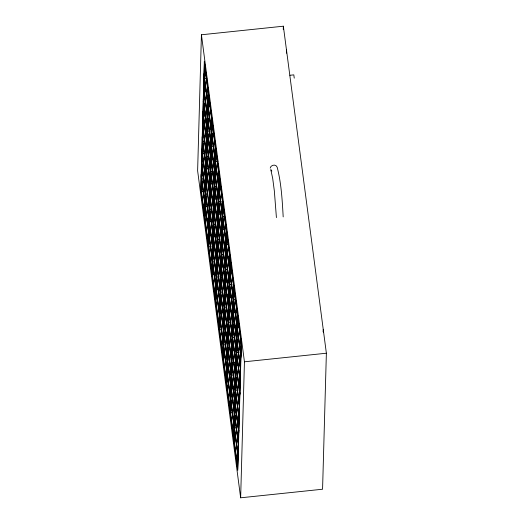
<?xml version="1.0" encoding="UTF-8"?>
<svg xmlns="http://www.w3.org/2000/svg" width="524" height="524" viewBox="0 0 524 524"><rect width="100%" height="100%" fill="white"/><g stroke="black" fill="none" stroke-linecap="round" stroke-linejoin="round"><path stroke-width="0.79" d="M201.426 34.774L197.627 170.778L240.647 497.8L322.574 489.226L326.373 353.222L283.353 26.2L201.426 34.774L244.446 361.796L240.647 497.8M204.445 62.559L200.902 189.321L237.667 468.797L241.204 342.034M204.753 204.091L205.153 207.131L204.858 217.598L201.432 191.542L201.727 181.081M202.074 168.512L201.786 178.972L203.391 178.808M207.969 88.883L205.454 178.972L205.853 181.998L205.559 192.459L202.133 166.403L202.428 155.942M202.775 143.373L202.487 153.84L204.897 153.584M203.129 130.81L202.834 141.27L204.445 141.1M203.482 118.241L203.188 128.701L204.792 128.531M207.209 116.112L207.609 119.158L207.314 129.618L203.888 103.562L204.183 93.102M204.53 80.532L204.242 90.999L205.847 90.829M204.406 216.674L205.166 189.433M207 78.174L204.589 78.43L204.884 67.963L208.31 94.019L208.021 104.479L207.622 101.44M205.015 221.318L208.585 93.527M208.041 244.341L211.611 116.551M208.31 94.019L211.951 121.686L211.657 132.146L211.264 129.114M208.65 248.985L212.22 121.195M211.146 159.624L211.172 158.896L212.777 158.733M211.499 147.054L211.519 146.334L213.93 146.078M211.853 134.491L211.873 133.764L214.283 133.509M211.683 272.008L215.253 144.224M211.951 121.686L215.593 149.353L215.298 159.82L214.899 156.781M212.292 276.652L215.862 148.862M215.325 299.682L218.888 171.892M218.521 185.182L218.541 184.461L218.94 187.487L219.228 177.02L215.593 149.353M215.934 304.32L219.504 176.529M218.96 327.349L222.53 199.559M219.228 177.02L222.87 204.694L222.576 215.154L222.183 212.115M219.962 318.035L219.982 317.315L221.587 317.144M220.309 305.472L220.335 304.745L222.739 304.49M220.663 292.903L220.683 292.176L222.287 292.006M221.017 280.333L221.036 279.606L222.641 279.443M219.569 331.987L223.139 204.196M222.602 355.017L226.172 227.226M222.87 204.694L226.512 232.361L226.217 242.822L225.818 239.782M223.211 359.654L226.781 231.863M226.63 368.732L226.65 368.005L227.049 371.031L227.337 360.571L226.944 357.532M226.984 356.163L227.003 355.442L227.396 358.468L227.691 348.001L224.265 321.952M227.331 343.593L227.351 342.873L227.75 345.899L228.045 335.439L227.645 332.393M227.685 331.03L227.704 330.303L228.104 333.329L228.392 322.869L227.999 319.823M228.032 318.461L228.051 317.734L228.451 320.76L228.746 310.3L228.346 307.254M228.385 305.892L228.405 305.164L228.805 308.191L229.093 297.73L228.7 294.691M228.739 293.322L228.759 292.602L229.152 295.628L229.447 285.161L229.047 282.122M226.244 382.684L229.807 254.893M226.512 232.361L230.147 260.028L229.859 270.489L229.46 267.45M226.853 387.321L230.422 259.537M229.879 410.351L233.449 282.56M230.147 260.028L233.789 287.696L233.494 298.156L233.101 295.117M230.881 401.043L230.901 400.316L233.311 400.061M231.228 388.474L231.248 387.747L233.658 387.498M230.488 414.988L234.058 287.204M233.521 438.018L237.09 310.228M233.789 287.696L237.431 315.363L237.136 325.823L236.737 322.784M234.13 442.662L237.7 314.872M237.431 315.363L241.066 343.03L240.778 353.49L240.378 350.451M241.322 343.266L204.334 61.216L200.764 189.007L237.772 470.329L241.322 343.266L204.314 61.943M283.261 29.455L283.353 26.2M286.392 53.186L286.484 49.977M323.177 331.856L323.243 329.452M323.321 331.974L323.367 330.369M270.22 168.125C270.685 164.811 275.991 163.802 277.17 167.202C281.349 183.354 282.233 200.279 283.189 216.897M289.896 75.273L293.813 74.867L294.246 78.135M203.888 103.562L205.493 103.398M208.231 106.097L210.641 105.841M205.945 115.883L203.541 116.132L203.829 105.671L207.255 131.727L206.967 142.187L206.567 139.148M207.877 118.666L209.489 118.496M209.135 131.066L207.53 131.229L210.956 157.285L211.251 146.825L210.851 143.779M207.177 143.799L209.587 143.55M206.829 156.368L208.434 156.198M215.508 161.431L217.918 161.176M202.133 166.403L203.738 166.239M206.476 168.938L208.08 168.767M210.818 171.466L213.229 171.217M215.161 174.001L217.571 173.745M206.122 181.507L208.532 181.252M210.465 184.035L212.875 183.786M214.807 186.57L216.412 186.4M219.15 189.099L220.755 188.928M201.432 191.542L203.843 191.286M205.775 194.07L207.38 193.906M210.117 196.605L211.722 196.434M214.46 199.133L216.864 198.884M218.796 201.668L221.207 201.412M205.421 206.639L207.032 206.469M209.764 209.174L212.174 208.919M214.106 211.703L216.517 211.454M218.449 214.237L220.054 214.067M222.792 216.766L224.396 216.595M207.484 218.96L205.074 219.209L208.5 245.265L208.794 234.804L208.395 231.759M209.417 221.744L211.82 221.488M213.753 224.272L215.364 224.102M218.095 226.807L219.7 226.637M222.438 229.335L224.848 229.08M209.063 234.307L210.668 234.143M213.406 236.841L215.816 236.586M217.748 239.37L220.152 239.121M222.091 241.905L223.696 241.734M226.427 244.433L228.038 244.269M211.12 246.627L208.709 246.876L212.141 272.932L212.43 262.472L212.037 259.426M213.052 249.411L215.462 249.155M217.394 251.939L218.999 251.769M221.737 254.474L223.342 254.304M226.08 257.002L228.49 256.753M212.705 261.98L214.309 261.81M217.041 264.509L218.652 264.338M221.383 267.043L223.794 266.788M225.726 269.572L227.331 269.401M230.069 272.1L231.673 271.936M214.761 274.294L212.351 274.543L215.777 300.599L216.071 290.139L215.672 287.093M216.694 277.078L219.104 276.823M225.379 282.141L226.984 281.971M229.715 284.67L232.125 284.421M216.34 289.648L217.945 289.477M225.025 294.711L227.436 294.455M229.368 297.239L230.973 297.069M233.711 299.774L235.315 299.604M217.598 302.047L215.993 302.21L219.418 328.266L219.713 317.806L219.314 314.76M224.672 307.274L226.283 307.11M229.014 309.808L230.619 309.638M233.357 312.337L235.767 312.088M224.324 319.843L225.929 319.673M228.667 322.378L231.071 322.122M233.003 324.906L234.614 324.736M237.346 327.441L238.957 327.271M221.239 329.714L219.628 329.884L223.06 355.934L223.348 345.473L222.955 342.427M223.971 332.413L226.381 332.157M228.313 334.947L229.918 334.777M232.656 337.476L234.261 337.305M236.999 340.011L238.603 339.84M223.624 344.982L225.228 344.812M227.96 347.51L229.571 347.346M232.302 350.045L234.713 349.79M236.645 352.573L239.055 352.325M224.875 357.381L223.27 357.551L226.696 383.601L226.99 373.14L226.591 370.095M227.613 360.08L230.023 359.831M231.955 362.615L234.366 362.359M244.446 361.796L326.373 353.222M236.298 365.143L237.903 364.973M227.259 372.649L228.864 372.479M231.601 375.177L233.206 375.014M235.944 377.712L237.549 377.542M228.516 385.048L226.912 385.219L230.337 411.268L230.632 400.808L230.233 397.768M235.59 390.282L238.001 390.026M235.243 402.851L236.848 402.681M232.158 412.716L230.547 412.886L233.979 438.942L234.267 428.475L233.874 425.436M234.89 415.414L236.494 415.25M234.542 427.984L236.946 427.735M235.793 440.383L234.189 440.553L237.614 466.609L237.909 456.142L237.51 453.103M271.825 171.053L270.803 169.632L272.696 178.415L274.353 191.044L276.417 217.604M241.066 343.03L241.282 344.648M203.98 73.786L240.968 355.829L203.96 74.513M203.921 75.895L240.929 357.211M203.633 86.355L240.614 368.398L203.613 87.082M207.249 114.749L207.825 119.138M210.89 142.417L211.467 146.812M203.574 88.464L240.575 369.78M233.298 314.446L236.724 340.502L236.435 350.962L236.036 347.923M236.94 342.113L240.365 368.169L240.071 378.629L239.678 375.59M211.172 158.903L214.598 184.952L214.886 174.492L214.493 171.446M203.279 98.925L240.267 380.968L203.26 99.645M207.471 133.338L210.897 159.394L210.609 169.855L210.209 166.815M203.22 101.027L240.228 382.35M202.926 111.494L239.913 393.537L202.906 112.215M202.867 113.597L239.874 394.919M202.578 124.057L239.566 406.107L202.559 124.784M202.519 126.166L239.527 407.489M202.225 136.626L239.213 418.669L202.205 137.353M202.166 138.736L239.173 420.051M201.878 149.196L238.859 431.239L209.135 205.257M206.102 182.228L201.858 149.923M201.819 151.305L238.82 432.621M220.624 294.285L224.049 320.334L223.761 330.801L223.362 327.762M227.901 349.619L231.333 375.675L231.038 386.136L230.645 383.096M231.543 377.287L234.968 403.342L234.68 413.803L234.28 410.764M235.184 404.954L238.61 431.01L238.315 441.47L237.922 438.431M201.524 161.765L238.512 443.808L201.504 162.486M201.465 163.868L238.472 445.19M201.17 174.335L238.158 456.378L201.151 175.055M201.111 176.437L238.119 457.76M240.32 352.554L240.719 355.599L240.424 366.06L240.031 363.021M225.759 241.885L226.158 244.931L225.864 255.391L225.471 252.352M229.401 269.552L229.8 272.598L229.505 283.058L229.112 280.019M233.042 297.219L233.435 300.265L233.147 310.725L232.748 307.686M236.678 324.887L237.077 327.932L236.782 338.393L236.389 335.353M214.84 158.883L215.24 161.923L214.945 172.383L214.552 169.35M218.482 186.551L218.881 189.59L218.587 200.057L218.194 197.017M222.124 214.218L222.517 217.257L222.228 227.724L221.829 224.685M207.563 103.542L207.963 106.588L207.668 117.049L207.275 114.009M211.205 131.21L211.598 134.255L211.31 144.716L210.91 141.677M232.689 309.789L233.088 312.835L232.794 323.295L232.401 320.256M218.128 199.12L218.528 202.159L218.233 212.62L217.84 209.58M221.77 226.787L222.169 229.826L221.875 240.287L221.482 237.254M225.412 254.454L225.805 257.494L225.517 267.961L225.117 264.921M239.619 377.693L240.012 380.738L239.723 391.199L239.324 388.16M232.342 322.358L232.735 325.397L232.44 335.864L232.047 332.825M235.977 350.025L236.376 353.065L236.082 363.532L235.689 360.492M217.781 211.683L218.174 214.729L217.886 225.189L217.486 222.15M221.423 239.35L221.816 242.396L221.521 252.856L221.128 249.817M225.058 267.024L225.458 270.063L225.163 280.523L224.77 277.484M214.139 184.016L214.539 187.061L214.244 197.522L213.851 194.483M231.988 334.928L232.381 337.967L232.093 348.427L231.693 345.395M235.63 362.595L236.023 365.634L235.734 376.094L235.335 373.062M239.265 390.262L239.665 393.301L239.37 403.768L238.977 400.729M217.427 224.252L217.827 227.298L217.532 237.758L217.139 234.719M221.069 251.92L221.469 254.965L221.174 265.426L220.774 262.386M224.711 279.587L225.104 282.632L224.816 293.093L224.416 290.054M206.508 141.251L206.908 144.29L206.613 154.757L206.22 151.718M210.15 168.918L210.55 171.957L210.255 182.424L209.855 179.385M213.792 196.585L214.185 199.631L213.897 210.091L213.497 207.052M231.634 347.491L232.034 350.536L231.739 360.997L231.346 357.958M235.276 375.158L235.676 378.204L235.381 388.664L234.981 385.625M238.918 402.832L239.311 405.871L239.023 416.331L238.623 413.298M217.08 236.822L217.473 239.868L217.185 250.328L216.785 247.289M220.715 264.489L221.115 267.535L220.82 277.995L220.427 274.956M224.357 292.156L224.757 295.202L224.462 305.662L224.062 302.623M206.161 153.82L206.554 156.859L206.266 167.32L205.867 164.287M209.797 181.487L210.196 184.527L209.901 194.994L209.508 191.954M213.438 209.155L213.838 212.194L213.543 222.661L213.144 219.622M231.287 360.06L231.68 363.106L231.392 373.566L230.992 370.527M234.922 387.727L235.322 390.773L235.027 401.233L234.634 398.194M238.564 415.394L238.964 418.44L238.669 428.901L238.276 425.861M216.726 249.391L217.126 252.43L216.831 262.897L216.438 259.858M220.368 277.058L220.761 280.098L220.473 290.565L220.073 287.525M224.003 304.726L224.403 307.771L224.108 318.232L223.715 315.193M205.808 166.383L206.207 169.429L205.912 179.889L205.519 176.85M209.449 194.057L209.842 197.096L209.554 207.556L209.155 204.517M213.085 221.724L213.484 224.763L213.189 235.224L212.796 232.191M220.014 289.628L220.414 292.667L220.119 303.127L219.726 300.095M212.737 234.287L213.13 237.333L212.842 247.793L212.443 244.754M216.373 261.961L216.772 265L216.478 275.46L216.084 272.421M230.586 385.199L230.979 388.238L230.684 398.705L230.291 395.666M234.221 412.866L234.621 415.912L234.326 426.372L233.933 423.333M237.863 440.533L238.256 443.579L237.968 454.039L237.569 451M219.667 302.191L220.06 305.237L219.772 315.697L219.373 312.658M223.303 329.865L223.702 332.904L223.407 343.364L223.014 340.331M205.107 191.522L205.5 194.568L205.212 205.028L204.812 201.989M208.749 219.189L209.142 222.235L208.853 232.695L208.454 229.656M212.384 246.856L212.783 249.902L212.489 260.363L212.096 257.323M216.026 274.524L216.419 277.569L216.13 288.03L215.731 284.991"/></g></svg>
